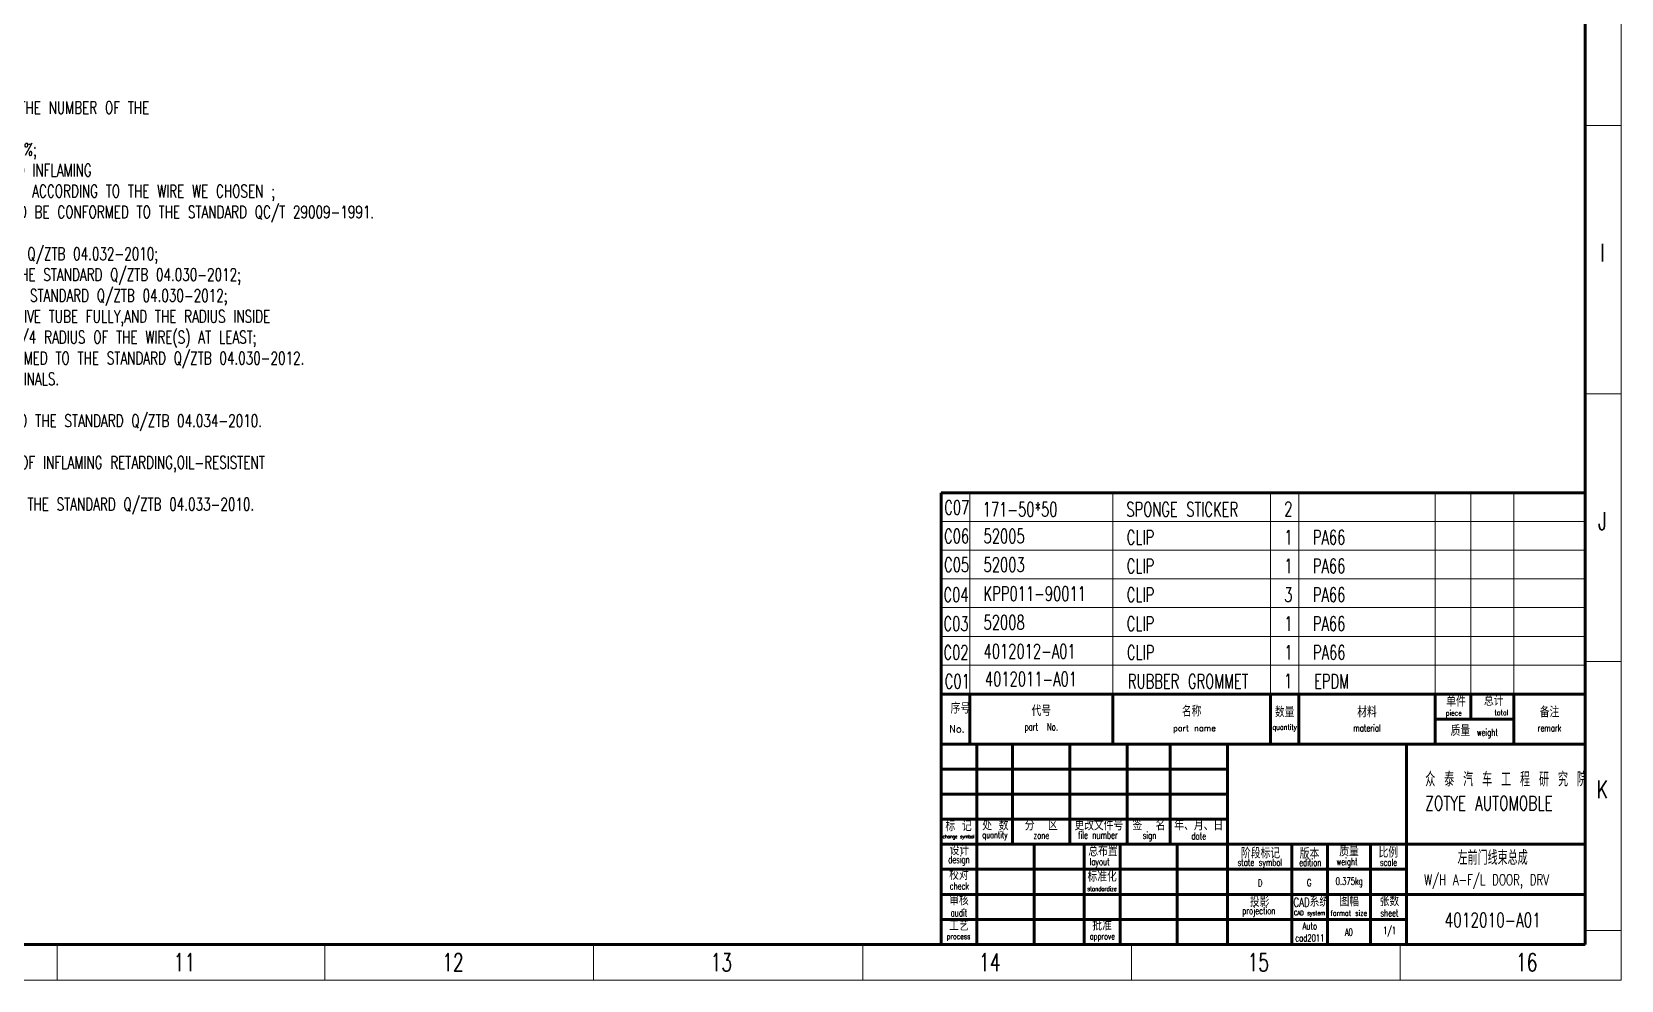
# Model space of a CAD drawing. Header units: millimetres. Extents: x 844 to 2033, y 68 to 918.
# Drawn here: x 1588.8 to 2032.8, y 77.4 to 342.5 of the extents above; entities that cross this region are included whole.
import ezdxf

# ---------------------------------------------------------------- set-up
doc = ezdxf.new("R2010")
doc.units = ezdxf.units.MM
doc.layers.add('0Filament', color=7, linetype='Continuous', lineweight=20)
doc.layers.add('2FRAME', color=2, linetype='Continuous', lineweight=70)
doc.styles.add('HZ', font='TXT', dxfattribs={"width": 0.7, "height": 4, "bigfont": 'HZTXT'})
doc.styles.get("Standard").update_dxf_attribs({"font": 'txt.shx', "height": 5})
doc.styles.add('样式 1', font='txt.shx', dxfattribs={"width": 0.7})

msp = doc.modelspace()

# ---------------------------------------------------------------- linework, layer by layer
at = {"layer": '0Filament'}
for p, q in [((2032.817, 77.354), (2032.817, 918.354)), ((2032.817, 316.275), (2022.914, 316.275)), ((2032.815, 241.245), (2022.913, 241.245)), ((1850.817, 213.607), (1850.817, 157.354)), ((1890.817, 157.341), (1890.817, 213.607)), ((1934.817, 157.354), (1934.817, 213.607)), ((1942.817, 157.354), (1942.817, 213.607)), ((1980.817, 157.354), (1980.817, 213.607)), ((1990.817, 157.354), (1990.817, 213.607)), ((2002.817, 157.355), (2002.817, 213.607)), ((2022.817, 205.607), (1842.817, 205.607)), ((2022.817, 197.607), (1842.817, 197.607)), ((2022.817, 189.607), (1842.817, 189.607)), ((1850.817, 171.354), (1850.817, 189.607)), ((2022.817, 181.544), (1842.817, 181.544)), ((2022.817, 173.48), (1842.817, 173.48)), ((2022.817, 165.417), (1842.817, 165.417)), ((2032.817, 166.432), (2022.914, 166.432)), ((2032.761, 91.294), (2022.859, 91.294)), ((2032.843, 91.294), (2022.859, 91.294)), ((1595.835, 87.346), (1595.835, 77.444)), ((1670.648, 87.345), (1670.648, 77.442)), ((1745.677, 87.346), (1745.677, 77.444)), ((1896.057, 87.346), (1896.057, 77.444)), ((1971.087, 77.442), (1971.087, 87.345)), ((1971.087, 87.345), (1971.087, 77.442)), ((843.817, 77.354), (2032.817, 77.354))]:
    msp.add_line(p, q, dxfattribs=at)
at = {"layer": '0Filament', "lineweight": 20}
msp.add_line((1820.919, 87.372), (1820.919, 77.388), dxfattribs=at)
at = {"layer": '2FRAME', "lineweight": 70}
for p, q in [((2022.817, 87.354), (2022.817, 908.354)), ((1842.817, 143.354), (1842.817, 213.607)), ((2022.817, 143.354), (2022.817, 171.354)), ((1842.817, 157.354), (1842.817, 164.354)), ((1842.817, 157.354), (2022.817, 157.354)), ((1842.817, 143.354), (1842.817, 157.354)), ((1980.817, 150.354), (2002.817, 150.354)), ((1842.817, 143.354), (1842.817, 87.354)), ((2022.817, 143.354), (1842.817, 143.354)), ((1852.817, 143.354), (1852.817, 115.354)), ((1862.817, 143.354), (1862.817, 115.354)), ((1878.817, 143.354), (1878.817, 115.354)), ((1894.817, 143.354), (1894.817, 115.354)), ((1906.817, 143.354), (1906.817, 115.354)), ((1922.817, 143.354), (1922.817, 87.354)), ((1972.817, 143.354), (1972.817, 87.354)), ((1842.817, 136.354), (1922.817, 136.354)), ((1842.817, 129.354), (1922.817, 129.354)), ((1842.817, 122.354), (1922.817, 122.354)), ((1842.817, 115.354), (1972.817, 115.354)), ((1852.817, 115.354), (1852.817, 87.354)), ((1868.817, 115.354), (1868.817, 87.354)), ((1882.817, 115.354), (1882.817, 87.354)), ((1892.817, 115.354), (1892.817, 87.354)), ((1908.817, 115.354), (1908.817, 87.354)), ((1940.817, 87.354), (1940.817, 115.354)), ((1950.817, 115.354), (1950.817, 87.354)), ((1962.817, 115.354), (1962.817, 87.354)), ((1972.817, 115.354), (2022.817, 115.354)), ((1842.817, 108.354), (1922.817, 108.354)), ((1922.817, 108.354), (1972.817, 108.354)), ((1842.817, 101.354), (1922.817, 101.354)), ((1922.817, 101.354), (2022.817, 101.354)), ((1842.817, 94.354), (1922.817, 94.354)), ((1922.817, 94.354), (1972.817, 94.354)), ((853.817, 87.354), (2022.817, 87.354))]:
    msp.add_line(p, q, dxfattribs=at)
at = {"layer": '2FRAME'}
for p, q in [((2022.817, 213.607), (1842.817, 213.607)), ((1850.817, 157.354), (1850.817, 143.354)), ((1890.817, 157.341), (1890.817, 143.354)), ((1934.817, 157.354), (1934.817, 143.354)), ((1942.817, 157.354), (1942.817, 143.354)), ((1980.817, 157.354), (1980.817, 143.354)), ((1990.817, 157.354), (1990.817, 150.354)), ((2002.817, 157.355), (2002.817, 143.354))]:
    msp.add_line(p, q, dxfattribs=at)

# ---------------------------------------------------------------- texts
at = {"insert": (1991.791, 146.811), "char_height": 3, "width": 38, "attachment_point": 5, "style": 'HZ'}
msp.add_mtext('质量 {\\H0.6667x;weight}', dxfattribs=at)
at = {"layer": '0Filament', "style": 'HZ'}
for s, height, width, p in [('C07', 4, 0.67, (1843.695, 207.503)), ('171-50*50', 4, 0.67, (1854.442, 206.976)), ('SPONGE STICKER', 4, 0.67, (1894.589, 206.976)), ('2', 4, 0.67, (1938.683, 207.076)), ('C06', 4, 0.67, (1843.66, 199.493)), ('52005 ', 4, 0.67, (1854.689, 199.493)), ('CLIP', 4, 0.67, (1894.698, 199.164)), ('1', 4, 0.67, (1938.693, 199.164)), ('PA66', 4, 0.67, (1946.693, 199.164)), ('C05', 4, 0.67, (1843.66, 191.493)), ('52003 ', 4, 0.67, (1854.689, 191.493)), ('CLIP', 4, 0.67, (1894.698, 191.164)), ('1', 4, 0.67, (1938.693, 191.164)), ('PA66', 4, 0.67, (1946.693, 191.164)), ('C04', 4, 0.67, (1843.487, 183.101)), ('KPP011-90011', 4, 0.67, (1854.689, 183.43)), ('CLIP', 4, 0.67, (1894.698, 183.101)), ('3', 4, 0.67, (1938.693, 183.101)), ('PA66', 4, 0.67, (1946.693, 183.101)), ('C03', 4, 0.67, (1843.487, 175.038)), ('52008 ', 4, 0.67, (1854.689, 175.367)), ('CLIP', 4, 0.67, (1894.698, 175.038)), ('1', 4, 0.67, (1938.693, 175.038)), ('PA66', 4, 0.67, (1946.693, 175.038)), ('C02', 4, 0.67, (1843.487, 166.975)), ('4012012-A01 ', 4, 0.67, (1854.689, 167.304)), ('CLIP', 4, 0.67, (1894.735, 166.975)), ('1', 4, 0.67, (1938.69, 166.975)), ('PA66', 4, 0.67, (1946.73, 166.975)), ('C01', 4, 0.67, (1843.841, 158.912)), ('4012011-A01 ', 4, 0.67, (1855.063, 159.565)), ('RUBBER GROMMET', 4, 0.67, (1895.023, 158.912)), ('1', 4, 0.67, (1938.622, 158.975)), ('EPDM', 4, 0.67, (1947.018, 158.912)), ('单件', 3, 0.7, (1983.96, 153.827)), ('总计', 3, 0.7, (1994.498, 154.052)), ('序号', 3, 0.7, (1845.478, 151.899)), ('piece', 1.5, 0.7, (1983.845, 151.324)), ('     total', 1.5, 0.7, (1991.71, 151.418)), ('D', 2, 0.7, (1931.32, 103.552)), ('G', 2, 0.7, (1945.023, 103.638)), ('A0', 2, 0.67, (1955.645, 89.79)), ('1/1', 2, 0.67, (1966.334, 90.259))]:
    msp.add_text(s, height=height, dxfattribs=dict(at, width=width)).set_placement(p)
for s, insert, char_height, width, attachment_point in [('{\\H1.6667x;NOTES}\\P{\\H1.1667x;ONE .     WIRING HARNESS\\P1.THE NUMBER OF THE WIRES SHOULD BE CORRESPONDED TO THE NUMBER OF THE \\PTERMINALS IN THE HOUSINGS;\\P2.DUCTING RATE OF THE WIRE HARNESS MUST BE REACHED 100%;\\P3.THE WIRE WE USED MUST OIL-RESISTENT,HEAT-RESISTNET AND INFLAMING\\PRETARDING.THE WIRE SHOULD BE CONFORMED TO THE STANDARD ACCORDING TO THE WIRE WE CHOSEN ;\\P4.THE COMPRESSED TERMINALS AND THE JOINTED WIRES SHOULD BE CONFORMED TO THE STANDARD QC/T 29009-1991. \\PQC/T 29010-1991;\\P5.THE CONNECTORS SHOULD BE CONFORMED TO THE STANDARD Q/ZTB 04.032-2010;\\P6.THE TOLERANCE OF THE WIRES SHOULD BE CONFORMED TO THE STANDARD Q/ZTB 04.030-2012;\\P7.THE OTHER CHARACTERISTICS SHOULD BE CONFORMED TO THE STANDARD Q/ZTB 04.030-2012;\\P8.THE WIRES MUST BE WARPED WITH THE CORRUGATED PROTECTIVE TUBE FULLY,AND THE RADIUS INSIDE \\POF CORRUGATED PROTECTIVE TUBE  MUST LONGER THAN THE 3/4 RADIUS OF THE WIRE(S) AT LEAST;\\P9. THE DAMP BOUND ANTI-WATER REQUIRE SHOULD BE CONFORMED TO THE STANDARD Q/ZTB 04.030-2012. \\P10.THE TERMINALS USED IN AIRBAG CIRCUITS MUST BE GILT TERINALS. \\C1; \\C256;\\PTWO .     TAPE \\P1.THE  TECHNIQUE CHARACTERISTICS SHOULD BE CONFORMED TO THE STANDARD Q/ZTB 04.034-2010.\\PTHREE.    CORRUGATED PROTECTIVE TUBE\\P1.THE PROTECTIVE CORRUGATE TUBE SHOULD ADOPT THE TYPE OF INFLAMING RETARDING,OIL-RESISTENT\\PAND HYPER-LIGHT CORRUGATE TUBE;\\P2.THE TECHNIQUE CHARACTERISTICS SHOULD BE CONFORMED TO THE STANDARD Q/ZTB 04.033-2010.}', (1475.659, 337.2), 3, 258.66831, 1), ('I', (2027.599, 280.732), 5, 50, 5), ('J', (2027.599, 205.732), 5, 50, 5), ('代号\\P{\\H0.6667x;part  No.}', (1870.817, 150.354), 3, 44, 5), ('名称', (1912.817, 152.564), 3, 8, 5), ('数量\\P{\\H0.5x;quantity}', (1938.817, 150.354), 3, 8, 5), ('材料\\P{\\H0.6667x;material}', (1961.817, 150.354), 3, 38, 5), ('备注\\P{\\H0.6667x;remark}', (2012.817, 150.354), 3, 20, 5), ('K', (2027.599, 130.732), 5, 50, 5), ('{\\C7;标 记}', (1847.703, 120.499), 3, 10, 5), ('处 数', (1857.997, 120.747), 3, 10, 5), ('分  区', (1870.817, 120.737), 3, 16, 5), ('更改文件号', (1886.907, 120.747), 3, 16, 5), ('签  名', (1900.907, 120.747), 3, 12, 5), ('年、月、日', (1914.817, 120.737), 3, 16, 5), ('{\\C7;change symbol}', (1847.703, 117.359), 1, 10, 5), ('设计', (1847.947, 113.797), 3, 10, 5), ('{\\C7;quantity}', (1857.874, 117.707), 1.8, 10, 5), ('{\\C7;zone}', (1870.83, 117.844), 2, 16, 5), ('{\\C7;file number}', (1886.628, 117.922), 2, 16, 5), ('{\\C7;sign}', (1901.06, 117.536), 2, 12, 5), ('{\\C7;date}', (1914.817, 117.666), 2, 16, 5), ('{\\C7;design}', (1847.817, 110.772), 2, 10, 5), ('{\\C7;layout}', (1884.355, 111.505), 2, 10, 1), ('总布置', (1888.072, 113.482), 3, 10, 5), ('{\\C7;state symbol}', (1931.886, 109.962), 2, 18, 5), ('阶段标记', (1932.072, 112.9), 3, 26, 5), ('{\\C7;edition}', (1945.974, 110.282), 2, 10, 5), ('版本', (1945.732, 111.301), 3, 9.7219, 8), ('{\\C7;weight}', (1953.3, 111.533), 2, 11.6956, 1), ('{\\C7;质量}', (1956.796, 113.461), 3, 11.575, 5), ('{\\C7;scale}', (1967.817, 110.317), 2, 10, 5), ('比例', (1967.769, 113.1), 3, 12, 5), ('左前门线束总成', (1996.913, 111.583), 4, 50, 5), ('校对', (1847.817, 106.903), 3, 10, 5), ('标准化', (1887.817, 106.391), 3, 10, 5), ('W/H A-F/L DOOR, DRV', (1977.828, 106.923), 3, 80.67778, 1), ('{\\C7;check}', (1847.931, 103.679), 2, 10, 5), ('{\\C7;standardize}', (1887.783, 102.917), 1.25, 10, 5), ('0.375kg', (1953.068, 106.057), 2, 16.1, 1), ('审核', (1847.817, 99.788), 3, 10, 5), ('{\\C7;projection}', (1931.589, 96.444), 2, 18.4458, 5), ('{\\C7;投影}', (1931.817, 99.388), 3, 18, 5), ('{\\C7;CAD\\H1.2x;系统}', (1946.259, 99.388), 2.5, 9.9289, 5), ('图幅', (1956.878, 99.54), 3, 12, 5), ('{\\C7;张数}', (1968.099, 99.535), 3, 10.2521, 5), ('{\\C7;audit}', (1847.817, 96.199), 2, 10, 5), ('工艺', (1847.817, 92.663), 3, 10, 5), ('批准', (1887.817, 92.723), 3, 10, 5), ('{\\C7;Auto\\Pcad2011 }', (1945.855, 90.848), 2, 9.2394, 5), ('{\\C7;CAD system}', (1945.776, 95.943), 1.25, 9.2394, 5), ('{\\C7;format size}', (1951.614, 96.87), 1.5, 12, 1), ('{\\C7;sheet}', (1968.099, 96.159), 2, 10.4886, 5), ('4012010-A01', (1996.946, 94.186), 4, 50, 5), ('{\\C7;process}', (1847.692, 89.352), 1.5, 10, 5), ('{\\C7;approve}', (1887.885, 89.337), 1.8, 10, 5), ('11', (1631.434, 82.354), 5, 50, 5), ('12', (1706.434, 82.354), 5, 50, 5), ('13', (1781.434, 82.354), 5, 50, 5), ('14', (1856.434, 82.354), 5, 50, 5), ('15', (1931.434, 82.354), 5, 50, 5), ('16', (2006.434, 82.354), 5, 50, 5)]:
    msp.add_mtext(s, dxfattribs=dict(at, insert=insert, char_height=char_height, width=width, attachment_point=attachment_point))
at = {"layer": '0Filament'}
for s, insert, char_height, width, attachment_point in [('{\\Ftxt.shx,hztxt.shx;No.}', (1845.073, 148.624), 2, 6.9857, 1), ('{\\Ftxt.shx,hztxt.shx;part name}', (1913.601, 147.541), 1.64062, 30.3154, 5)]:
    msp.add_mtext(s, dxfattribs=dict(at, insert=insert, char_height=char_height, width=width, attachment_point=attachment_point))
at = {"layer": '0Filament', "color": 1, "lineweight": 20, "insert": (1978.1, 135.511), "char_height": 4, "width": 50, "attachment_point": 1, "style": '样式 1'}
msp.add_mtext('{\\Ftxt.shx,hztxt.shx|c134;众 泰 汽 车 工 程 研 究 院}\\PZOTYE AUTOMOBLE', dxfattribs=at)

doc.saveas('drawing.dxf')
